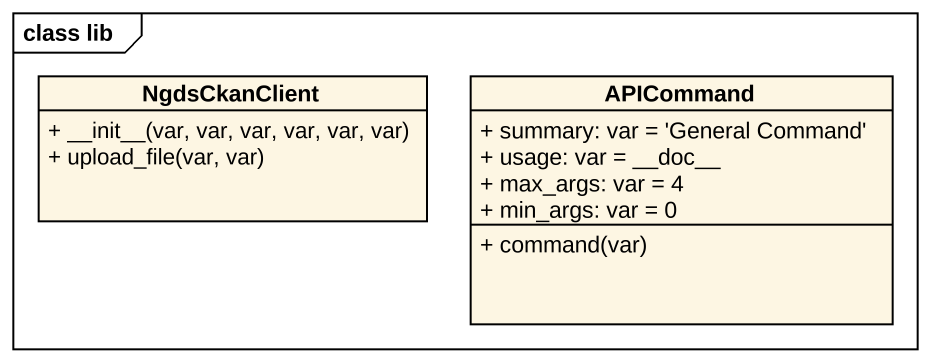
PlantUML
@startuml
mainframe class lib
hide circle
hide empty members
skinparam classAttributeIconSize 0
class NgdsCkanClient {
  + ~__init~__(var, var, var, var, var, var)
  + upload_file(var, var)
}
class APICommand {
  + summary: var = 'General Command'
  + usage: var = ~__doc~__
  + max_args: var = 4
  + min_args: var = 0
  + command(var)
}
@enduml
